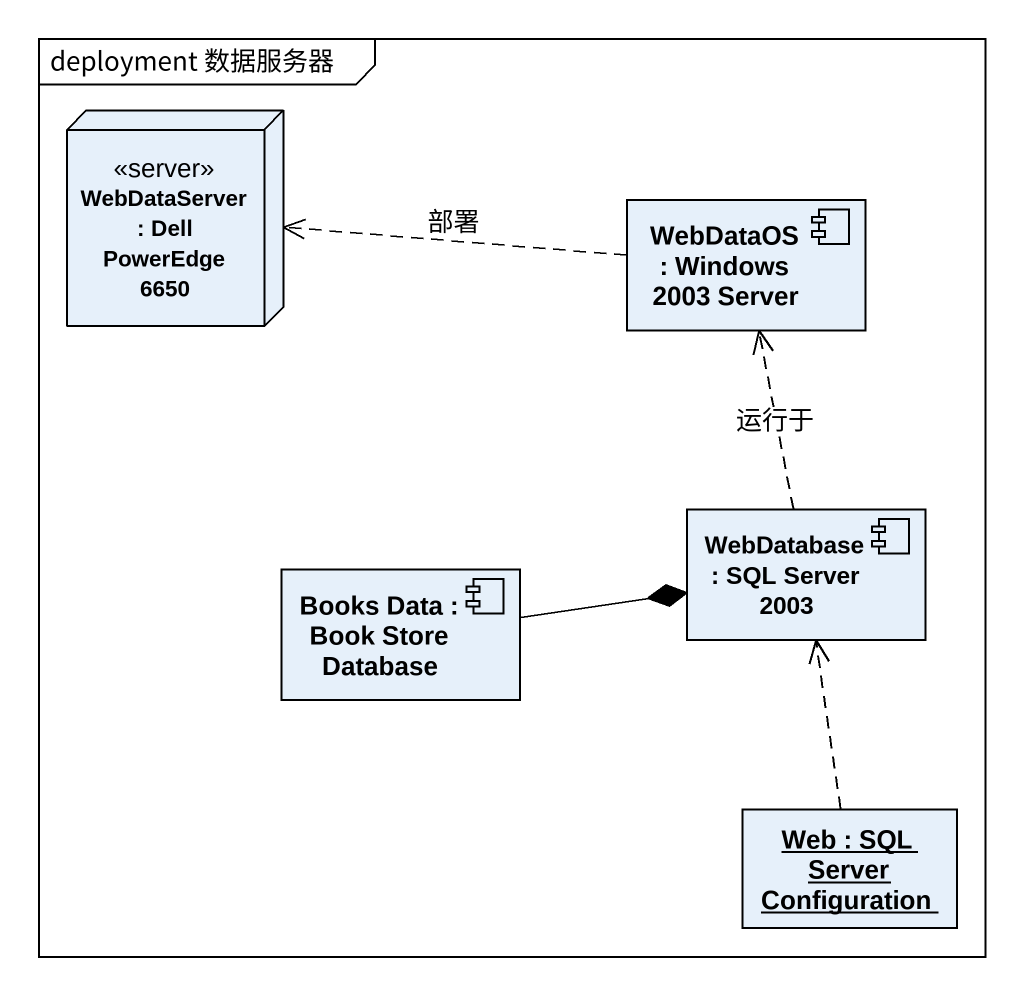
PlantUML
@startuml
mainframe deployment 数据服务器
allowmixing
hide circle
hide empty members
node "WebDataServer : Dell PowerEdge 6650" as WebDataServer <<server>>
component "WebDataOS : Windows 2003 Server" as WebDataOS
component "Books Data : Book Store Database" as Books_Data
component "WebDatabase : SQL Server 2003" as WebDatabase
object "Web : SQL Server Configuration" as Web
WebDataOS .left.> WebDataServer : 部署
Books_Data -right-* WebDatabase
WebDatabase .up.> WebDataOS : 运行于
Web .up.> WebDatabase
@enduml
